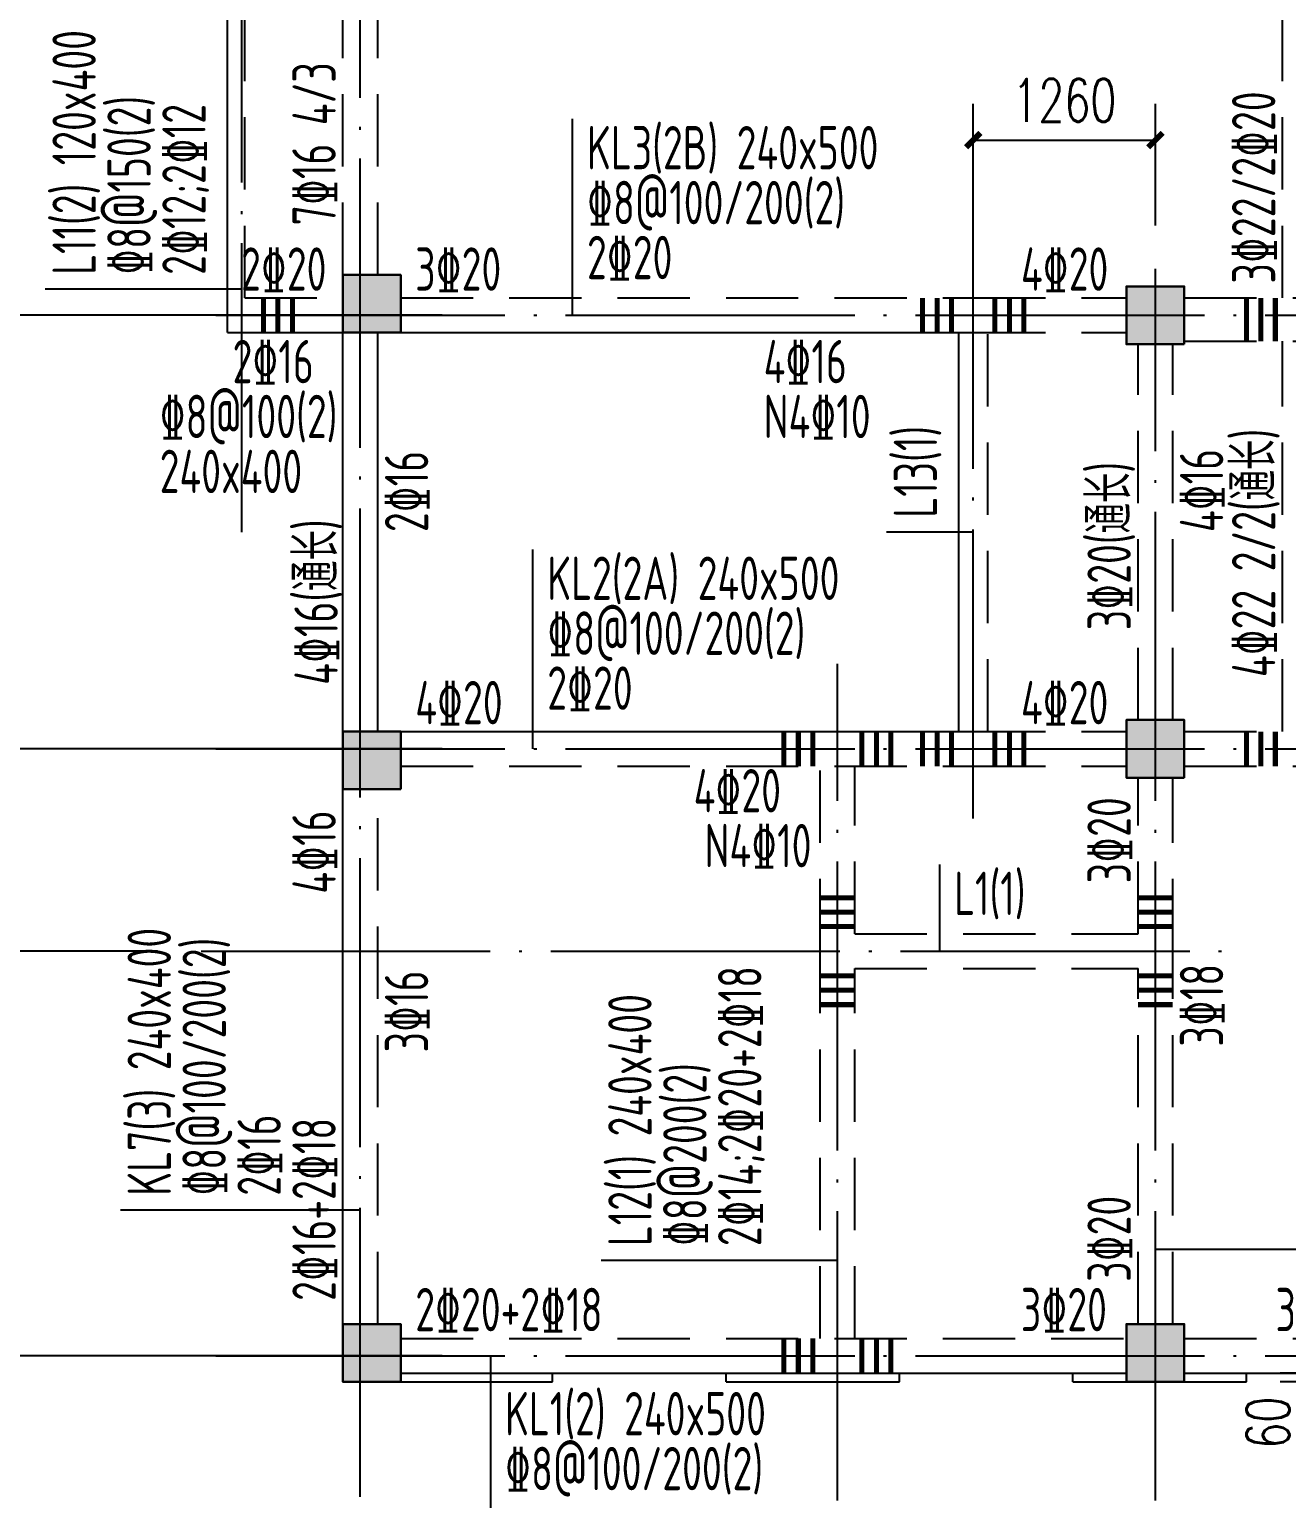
# Model space of a CAD drawing. Extents: x 1051052 to 1482120, y -981644 to -673261.
# Drawn here: x 1166510 to 1175207, y -972872 to -962706 of the extents above; entities that cross this region are included whole.
import ezdxf
from ezdxf.enums import TextEntityAlignment as Align

# ---------------------------------------------------------------- set-up
doc = ezdxf.new("R2010")
doc.units = 0
doc.header["$LTSCALE"] = 1000
doc.header["$MEASUREMENT"] = 0
doc.linetypes.add('DOTE', pattern=[2.42, 2, -0.2, 0.02, -0.2])
doc.linetypes.add('线型3', pattern=[750, 500, -250])
for name, color, linetype in [('AXIS', 3, 'Continuous'), ('DOTE', 1, 'DOTE'), ('PUB_DIM', 3, 'Continuous')]:
    doc.layers.add(name, color=color, linetype=linetype)
for name, color, linetype, lineweight in [('BEAM', 4, 'Continuous', 25), ('BEAM-DASH', 4, '线型3', 25), ('BEAM-JZ-H', 2, 'Continuous', 25), ('BEAM-JZ-NUM-H', 6, 'Continuous', 25), ('BEAM-JZ-NUM-V', 6, 'Continuous', 25), ('BEAM-JZ-V', 2, 'Continuous', 25), ('BEAM-REINGJ', 1, 'Continuous', 50), ('BEAM-YW-H', 7, 'Continuous', 25), ('BEAM-YW-V', 7, 'Continuous', 25), ('COLU', 2, 'Continuous', 30)]:
    doc.layers.add(name, color=color, linetype=linetype, lineweight=lineweight)
doc.layers.add('COLU-HATCH', color=7, linetype='Continuous', lineweight=25, true_color=0x5b5b5b)
doc.styles.add('_TCH_DIM_T3', font='SIMPLEX', dxfattribs={"width": 0.705882, "bigfont": 'GBCBIG'})
doc.styles.add('TSSD_Dimension', font='Tssdeng.shx', dxfattribs={"width": 0.7, "bigfont": 'Hztxt.shx'})
doc.dimstyles.new('_TCH_ARCH&&100', dxfattribs={"dimtxt": 297.5, "dimasz": 100, "dimexe": 250, "dimexo": 300, "dimgap": 126.25, "dimtad": 1, "dimdec": 0, "dimzin": 0, "dimdsep": 46, "dimtxsty": '_TCH_DIM_T3', "dimblk": 'ARCHTICK', "dimcen": 0.09, "dimclrt": 7, "dimazin": 2, "dimtfac": 1, "dimtdec": 0, "dimtix": 1, "dimtmove": 2, "dimatfit": 3, "dimfxl": 0, "dimtolj": 1, "dimtzin": 0, "dimarcsym": 0})

# ---------------------------------------------------------------- blocks, each defined once
blk = doc.blocks.new('_ArchTick')
at = {"color": 0, "linetype": 'ByBlock', "const_width": 0.4}
blk.add_lwpolyline([(-0.5, -0.5), (0.5, 0.5)], dxfattribs=at)
blk = doc.blocks.new('*D174')
at = {"layer": 'AXIS', "color": 0, "lineweight": -2, "transparency": 16777216}
for p, q in [((1167777, -964684), (1166027, -964684)), ((1166277, -967684), (1166277, -964684)), ((1167777, -967684), (1166027, -967684))]:
    blk.add_line(p, q, dxfattribs=at)
at = {"layer": 'Defpoints', "color": 0, "transparency": 16777216}
for p in [(1166277, -964684), (1168777, -964684), (1168777, -967684)]:
    blk.add_point(p, dxfattribs=at)
at = {"layer": 'AXIS', "color": 0, "lineweight": -2, "transparency": 16777216, "xscale": 100, "yscale": 100, "zscale": 100}
for p, rotation in [((1166277, -964684), 90), ((1166277, -967684), 270)]:
    blk.add_blockref('_ArchTick', p, dxfattribs=dict(at, rotation=rotation))
at = {"layer": 'AXIS', "color": 7, "transparency": 16777216, "insert": (1166002, -966184), "char_height": 297.5, "attachment_point": 5, "rotation": 90, "style": '_TCH_DIM_T3'}
blk.add_mtext('\\A1;3000', dxfattribs=at)
blk = doc.blocks.new('*D175')
at = {"layer": 'AXIS', "color": 0, "lineweight": -2, "transparency": 16777216}
for p, q in [((1167777, -961084), (1166027, -961084)), ((1166277, -964684), (1166277, -961084)), ((1167777, -964684), (1166027, -964684))]:
    blk.add_line(p, q, dxfattribs=at)
at = {"layer": 'Defpoints', "color": 0, "transparency": 16777216}
for p in [(1166277, -961084), (1168777, -961084), (1168777, -964684)]:
    blk.add_point(p, dxfattribs=at)
at = {"layer": 'AXIS', "color": 0, "lineweight": -2, "transparency": 16777216, "xscale": 100, "yscale": 100, "zscale": 100}
for p, rotation in [((1166277, -961084), 90), ((1166277, -964684), 270)]:
    blk.add_blockref('_ArchTick', p, dxfattribs=dict(at, rotation=rotation))
at = {"layer": 'AXIS', "color": 7, "transparency": 16777216, "insert": (1166002, -962884), "char_height": 297.5, "attachment_point": 5, "rotation": 90, "style": '_TCH_DIM_T3'}
blk.add_mtext('\\A1;3600', dxfattribs=at)
blk = doc.blocks.new('*D179')
at = {"layer": 'AXIS', "color": 0, "lineweight": -2, "transparency": 16777216}
for p, q in [((1167153, -946484), (1165403, -946484)), ((1165653, -971884), (1165653, -946484)), ((1167153, -971884), (1165403, -971884))]:
    blk.add_line(p, q, dxfattribs=at)
at = {"layer": 'Defpoints', "color": 0, "transparency": 16777216}
for p in [(1165653, -946484), (1168800, -946484), (1168800, -971884)]:
    blk.add_point(p, dxfattribs=at)
at = {"layer": 'AXIS', "color": 0, "lineweight": -2, "transparency": 16777216, "xscale": 100, "yscale": 100, "zscale": 100}
for p, rotation in [((1165653, -946484), 90), ((1165653, -971884), 270)]:
    blk.add_blockref('_ArchTick', p, dxfattribs=dict(at, rotation=rotation))
at = {"layer": 'AXIS', "color": 7, "transparency": 16777216, "insert": (1165378, -959184), "char_height": 297.5, "attachment_point": 5, "rotation": 90, "style": '_TCH_DIM_T3'}
blk.add_mtext('\\A1;25400', dxfattribs=at)
blk = doc.blocks.new('*D215')
at = {"layer": 'AXIS', "color": 0, "lineweight": -2, "transparency": 16777216}
for p, q in [((1167777, -967684), (1166027, -967684)), ((1166277, -967684), (1166277, -969084)), ((1167397, -969084), (1166027, -969084))]:
    blk.add_line(p, q, dxfattribs=at)
at = {"layer": 'Defpoints', "color": 0, "transparency": 16777216}
for p in [(1168777, -967684), (1166277, -969084), (1167697, -969084)]:
    blk.add_point(p, dxfattribs=at)
at = {"layer": 'AXIS', "color": 0, "lineweight": -2, "transparency": 16777216, "xscale": 100, "yscale": 100, "zscale": 100}
for p, rotation in [((1166277, -967684), 90), ((1166277, -969084), 270)]:
    blk.add_blockref('_ArchTick', p, dxfattribs=dict(at, rotation=rotation))
at = {"layer": 'AXIS', "color": 7, "transparency": 16777216, "insert": (1166002, -968384), "char_height": 297.5, "attachment_point": 5, "rotation": 90, "style": '_TCH_DIM_T3'}
blk.add_mtext('\\A1;1400', dxfattribs=at)
blk = doc.blocks.new('*D216')
at = {"layer": 'AXIS', "color": 0, "lineweight": -2, "transparency": 16777216}
for p, q in [((1167397, -969084), (1166027, -969084)), ((1166277, -969084), (1166277, -971884)), ((1167359, -971884), (1166027, -971884))]:
    blk.add_line(p, q, dxfattribs=at)
at = {"layer": 'Defpoints', "color": 0, "transparency": 16777216}
for p in [(1167697, -969084), (1166277, -971884), (1167659, -971884)]:
    blk.add_point(p, dxfattribs=at)
at = {"layer": 'AXIS', "color": 0, "lineweight": -2, "transparency": 16777216, "xscale": 100, "yscale": 100, "zscale": 100}
for p, rotation in [((1166277, -969084), 90), ((1166277, -971884), 270)]:
    blk.add_blockref('_ArchTick', p, dxfattribs=dict(at, rotation=rotation))
at = {"layer": 'AXIS', "color": 7, "transparency": 16777216, "insert": (1166002, -970484), "char_height": 297.5, "attachment_point": 5, "rotation": 90, "style": '_TCH_DIM_T3'}
blk.add_mtext('\\A1;2800', dxfattribs=at)
blk = doc.blocks.new('*D895')
at = {"layer": 'Defpoints', "color": 0, "transparency": 16777216}
for p in [(6734, 60), (7450, 60), (7450, 0)]:
    blk.add_point(p, dxfattribs=at)
at = {"layer": 'PUB_DIM', "color": 0, "lineweight": -2, "transparency": 16777216}
for p, q in [((6734, 60), (6734, 160)), ((7150, 60), (6484, 60)), ((6734, 0), (6734, 60)), ((7150, 0), (6484, 0)), ((6734, 0), (6734, -100))]:
    blk.add_line(p, q, dxfattribs=at)
at = {"layer": 'PUB_DIM', "color": 0, "lineweight": -2, "transparency": 16777216, "xscale": 100, "yscale": 100, "zscale": 100}
for p, rotation in [((6734, 60), 270), ((6734, 0), 90)]:
    blk.add_blockref('_ArchTick', p, dxfattribs=dict(at, rotation=rotation))
at = {"layer": 'PUB_DIM', "color": 7, "transparency": 16777216, "insert": (6399, -283), "char_height": 297.5, "attachment_point": 5, "rotation": 90, "style": '_TCH_DIM_T3'}
blk.add_mtext('\\A1;60', dxfattribs=at)
blk = doc.blocks.new('*D897')
at = {"layer": 'Defpoints', "color": 0, "transparency": 16777216}
for p in [(6734, 60), (7450, 60), (7450, 0)]:
    blk.add_point(p, dxfattribs=at)
at = {"layer": 'PUB_DIM', "color": 0, "lineweight": -2, "transparency": 16777216}
for p, q in [((6734, 60), (6734, 160)), ((7150, 60), (6484, 60)), ((6734, 0), (6734, 60)), ((7150, 0), (6484, 0)), ((6734, 0), (6734, -100))]:
    blk.add_line(p, q, dxfattribs=at)
at = {"layer": 'PUB_DIM', "color": 0, "lineweight": -2, "transparency": 16777216, "xscale": 100, "yscale": 100, "zscale": 100}
for p, rotation in [((6734, 60), 270), ((6734, 0), 90)]:
    blk.add_blockref('_ArchTick', p, dxfattribs=dict(at, rotation=rotation))
at = {"layer": 'PUB_DIM', "color": 7, "transparency": 16777216, "insert": (6399, -283), "char_height": 297.5, "attachment_point": 5, "rotation": 90, "style": '_TCH_DIM_T3'}
blk.add_mtext('\\A1;60', dxfattribs=at)
blk = doc.blocks.new('*D899')
at = {"layer": 'Defpoints', "color": 0, "transparency": 16777216}
for p in [(6734, 60), (7450, 60), (7450, 0)]:
    blk.add_point(p, dxfattribs=at)
at = {"layer": 'PUB_DIM', "color": 0, "lineweight": -2, "transparency": 16777216}
for p, q in [((6734, 60), (6734, 160)), ((7150, 60), (6484, 60)), ((6734, 0), (6734, 60)), ((7150, 0), (6484, 0)), ((6734, 0), (6734, -100))]:
    blk.add_line(p, q, dxfattribs=at)
at = {"layer": 'PUB_DIM', "color": 0, "lineweight": -2, "transparency": 16777216, "xscale": 100, "yscale": 100, "zscale": 100}
for p, rotation in [((6734, 60), 270), ((6734, 0), 90)]:
    blk.add_blockref('_ArchTick', p, dxfattribs=dict(at, rotation=rotation))
at = {"layer": 'PUB_DIM', "color": 7, "transparency": 16777216, "insert": (6399, -283), "char_height": 297.5, "attachment_point": 5, "rotation": 90, "style": '_TCH_DIM_T3'}
blk.add_mtext('\\A1;60', dxfattribs=at)
blk = doc.blocks.new('*D901')
at = {"layer": 'Defpoints', "color": 0, "transparency": 16777216}
for p in [(6734, 60), (7450, 60), (7450, 0)]:
    blk.add_point(p, dxfattribs=at)
at = {"layer": 'PUB_DIM', "color": 0, "lineweight": -2, "transparency": 16777216}
for p, q in [((6734, 60), (6734, 160)), ((7150, 60), (6484, 60)), ((6734, 0), (6734, 60)), ((7150, 0), (6484, 0)), ((6734, 0), (6734, -100))]:
    blk.add_line(p, q, dxfattribs=at)
at = {"layer": 'PUB_DIM', "color": 0, "lineweight": -2, "transparency": 16777216, "xscale": 100, "yscale": 100, "zscale": 100}
for p, rotation in [((6734, 60), 270), ((6734, 0), 90)]:
    blk.add_blockref('_ArchTick', p, dxfattribs=dict(at, rotation=rotation))
at = {"layer": 'PUB_DIM', "color": 7, "transparency": 16777216, "insert": (6399, -283), "char_height": 297.5, "attachment_point": 5, "rotation": 90, "style": '_TCH_DIM_T3'}
blk.add_mtext('\\A1;60', dxfattribs=at)
blk = doc.blocks.new('*D903')
at = {"layer": 'Defpoints', "color": 0, "transparency": 16777216}
for p in [(6734, 60), (7450, 60), (7450, 0)]:
    blk.add_point(p, dxfattribs=at)
at = {"layer": 'PUB_DIM', "color": 0, "lineweight": -2, "transparency": 16777216}
for p, q in [((6734, 60), (6734, 160)), ((7150, 60), (6484, 60)), ((6734, 0), (6734, 60)), ((7150, 0), (6484, 0)), ((6734, 0), (6734, -100))]:
    blk.add_line(p, q, dxfattribs=at)
at = {"layer": 'PUB_DIM', "color": 0, "lineweight": -2, "transparency": 16777216, "xscale": 100, "yscale": 100, "zscale": 100}
for p, rotation in [((6734, 60), 270), ((6734, 0), 90)]:
    blk.add_blockref('_ArchTick', p, dxfattribs=dict(at, rotation=rotation))
at = {"layer": 'PUB_DIM', "color": 7, "transparency": 16777216, "insert": (6399, -283), "char_height": 297.5, "attachment_point": 5, "rotation": 90, "style": '_TCH_DIM_T3'}
blk.add_mtext('\\A1;60', dxfattribs=at)
blk = doc.blocks.new('*D905')
at = {"layer": 'Defpoints', "color": 0, "transparency": 16777216}
for p in [(6734, 60), (7450, 60), (7450, 0)]:
    blk.add_point(p, dxfattribs=at)
at = {"layer": 'PUB_DIM', "color": 0, "lineweight": -2, "transparency": 16777216}
for p, q in [((6734, 60), (6734, 160)), ((7150, 60), (6484, 60)), ((6734, 0), (6734, 60)), ((7150, 0), (6484, 0)), ((6734, 0), (6734, -100))]:
    blk.add_line(p, q, dxfattribs=at)
at = {"layer": 'PUB_DIM', "color": 0, "lineweight": -2, "transparency": 16777216, "xscale": 100, "yscale": 100, "zscale": 100}
for p, rotation in [((6734, 60), 270), ((6734, 0), 90)]:
    blk.add_blockref('_ArchTick', p, dxfattribs=dict(at, rotation=rotation))
at = {"layer": 'PUB_DIM', "color": 7, "transparency": 16777216, "insert": (6399, -283), "char_height": 297.5, "attachment_point": 5, "rotation": 90, "style": '_TCH_DIM_T3'}
blk.add_mtext('\\A1;60', dxfattribs=at)
blk = doc.blocks.new('*D1372')
at = {"layer": 'Defpoints', "color": 0, "transparency": 16777216}
for p in [(6734, 60), (7450, 60), (7450, 0)]:
    blk.add_point(p, dxfattribs=at)
at = {"layer": 'PUB_DIM', "color": 0, "lineweight": -2, "transparency": 16777216}
for p, q in [((6734, 60), (6734, 160)), ((7150, 60), (6484, 60)), ((6734, 0), (6734, 60)), ((7150, 0), (6484, 0)), ((6734, 0), (6734, -100))]:
    blk.add_line(p, q, dxfattribs=at)
at = {"layer": 'PUB_DIM', "color": 0, "lineweight": -2, "transparency": 16777216, "xscale": 100, "yscale": 100, "zscale": 100}
for p, rotation in [((6734, 60), 270), ((6734, 0), 90)]:
    blk.add_blockref('_ArchTick', p, dxfattribs=dict(at, rotation=rotation))
at = {"layer": 'PUB_DIM', "color": 7, "transparency": 16777216, "insert": (6399, -283), "char_height": 297.5, "attachment_point": 5, "rotation": 90, "style": '_TCH_DIM_T3'}
blk.add_mtext('\\A1;60', dxfattribs=at)
blk = doc.blocks.new('*D1364')
at = {"layer": 'Defpoints', "color": 0, "transparency": 16777216}
for p in [(1174300, -963472), (1173040, -964363), (1174300, -964363)]:
    blk.add_point(p, dxfattribs=at)
at = {"layer": 'PUB_DIM', "color": 0, "lineweight": -2, "transparency": 16777216}
for p, q in [((1173040, -964063), (1173040, -963222)), ((1174300, -964063), (1174300, -963222)), ((1173040, -963472), (1174300, -963472))]:
    blk.add_line(p, q, dxfattribs=at)
at = {"layer": 'PUB_DIM', "color": 0, "lineweight": -2, "transparency": 16777216, "xscale": 100, "yscale": 100, "zscale": 100, "rotation": 180}
blk.add_blockref('_ArchTick', (1173040, -963472), dxfattribs=at)
at = {"layer": 'PUB_DIM', "color": 0, "lineweight": -2, "transparency": 16777216, "xscale": 100, "yscale": 100, "zscale": 100}
blk.add_blockref('_ArchTick', (1174300, -963472), dxfattribs=at)
at = {"layer": 'PUB_DIM', "color": 7, "transparency": 16777216, "insert": (1173670, -963197), "char_height": 297.5, "attachment_point": 5, "style": '_TCH_DIM_T3'}
blk.add_mtext('\\A1;1260', dxfattribs=at)
blk = doc.blocks.new('XT')
at = {"layer": 'BEAM'}
for p, q in [((0, 0), (1450, 0)), ((1450, 0), (1450, 60)), ((2650, 0), (2650, 60)), ((2650, 0), (3850, 0)), ((3850, 0), (3850, 60)), ((5050, 0), (5050, 60)), ((5050, 0), (6250, 0)), ((6250, 0), (6250, 60))]:
    blk.add_line(p, q, dxfattribs=at)
at = {"layer": 'PUB_DIM'}
for picture, dimtype in [('*D895', 129), ('*D897', 129), ('*D899', 129), ('*D901', 129), ('*D903', 129), ('*D905', 129), ('*D1372', 161)]:
    dim = blk.add_linear_dim(base=(6733.9, 60), p1=(7450, 0), p2=(7450, 60), angle=90, dimstyle='_TCH_ARCH&&100', dxfattribs=at)
    dim.commit()
    dim.dimension.update_dxf_attribs({"geometry": picture, "text_midpoint": (6399.4, -282.6), "dimtype": dimtype})

msp = doc.modelspace()

# ---------------------------------------------------------------- hatches: boundary and pattern name
at = {"layer": 'COLU-HATCH', "transparency": 33554687}
for points in [[(1169079.508, -964804.341), (1169079.508, -964404.341), (1168679.508, -964404.341), (1168679.508, -964804.341)], [(1174499.508, -964884.341), (1174499.508, -964484.341), (1174099.508, -964484.341), (1174099.508, -964884.341)], [(1174499.508, -967884.341), (1174499.508, -967484.341), (1174099.508, -967484.341), (1174099.508, -967884.341)], [(1169079.508, -967964.341), (1169079.508, -967564.341), (1168679.508, -967564.341), (1168679.508, -967964.341)], [(1169079.508, -972064.341), (1169079.508, -971664.341), (1168679.508, -971664.341), (1168679.508, -972064.341)], [(1174499.508, -972064.341), (1174499.508, -971664.341), (1174099.508, -971664.341), (1174099.508, -972064.341)]]:
    msp.add_hatch(color=256, dxfattribs=at).paths.add_polyline_path(points, flags=0)

# ---------------------------------------------------------------- linework, layer by layer
at = {"layer": 'AXIS'}
for p, q in [((1169364.955, -964684.341), (1165364.955, -964684.341)), ((1169364.955, -967684.341), (1165364.955, -967684.341)), ((1169364.955, -971884.341), (1165364.955, -971884.341))]:
    msp.add_line(p, q, dxfattribs=at)
at = {"layer": 'BEAM'}
for p, q in [((1167879.508, -964804.341), (1167879.508, -961084.341)), ((1167879.508, -964804.341), (1168679.508, -964804.341)), ((1168679.508, -967564.341), (1168679.508, -964804.341)), ((1168919.508, -967564.341), (1168919.508, -964804.341)), ((1169079.508, -964804.341), (1173039.508, -964804.341)), ((1172939.508, -967564.341), (1172939.508, -964804.341)), ((1169079.508, -967564.341), (1173039.508, -967564.341)), ((1168679.508, -971664.341), (1168679.508, -967964.341)), ((1169079.508, -972004.341), (1174099.508, -972004.341)), ((1174499.508, -972004.341), (1177179.508, -972004.341))]:
    msp.add_line(p, q, dxfattribs=at)
at = {"layer": 'BEAM-DASH', "ltscale": 0.001}
for p, q in [((1168679.508, -964404.341), (1168679.508, -957764.341)), ((1168919.508, -964404.341), (1168919.508, -957764.341)), ((1167999.508, -964564.341), (1167999.508, -961204.341)), ((1175179.508, -964564.341), (1175179.508, -961204.341)), ((1167999.508, -964564.341), (1168679.508, -964564.341)), ((1169079.508, -964564.341), (1173039.508, -964564.341)), ((1173039.508, -964564.341), (1174099.508, -964564.341)), ((1174499.508, -964564.341), (1177279.508, -964564.341)), ((1173039.508, -964804.341), (1174099.508, -964804.341)), ((1173139.508, -967564.341), (1173139.508, -964804.341)), ((1174179.508, -967484.341), (1174179.508, -964884.341)), ((1174419.508, -967484.341), (1174419.508, -964884.341)), ((1174499.508, -964864.341), (1177279.508, -964864.341)), ((1175179.508, -967564.341), (1175179.508, -964864.341)), ((1173039.508, -967564.341), (1174099.508, -967564.341)), ((1174499.508, -967564.341), (1175179.508, -967564.341)), ((1169079.508, -967804.341), (1173039.508, -967804.341)), ((1171979.508, -969084.341), (1171979.508, -967804.341)), ((1172219.508, -968964.341), (1172219.508, -967804.341)), ((1173039.508, -967804.341), (1174099.508, -967804.341)), ((1174499.508, -967804.341), (1175299.508, -967804.341)), ((1174179.508, -968964.341), (1174179.508, -967884.341)), ((1174419.508, -969084.341), (1174419.508, -967884.341)), ((1168919.508, -971664.341), (1168919.508, -967964.341)), ((1172219.508, -968964.341), (1174179.508, -968964.341)), ((1171979.508, -971764.341), (1171979.508, -969084.341)), ((1174419.508, -971664.341), (1174419.508, -969084.341)), ((1172219.508, -971764.341), (1172219.508, -969204.341)), ((1172219.508, -969204.341), (1174179.508, -969204.341)), ((1174179.508, -971664.341), (1174179.508, -969204.341)), ((1169079.508, -971764.341), (1174099.508, -971764.341)), ((1174499.508, -971764.341), (1177179.508, -971764.341))]:
    msp.add_line(p, q, dxfattribs=at)
at = {"layer": 'BEAM-JZ-H'}
for p, q in [((1170267.508, -964684.341), (1170267.508, -963324.341)), ((1169992.52, -967684.341), (1169992.52, -966303.972)), ((1172807.508, -969084.341), (1172807.508, -968484.341)), ((1169700.704, -971884.341), (1169700.704, -973624.341))]:
    msp.add_line(p, q, dxfattribs=at)
at = {"layer": 'BEAM-JZ-V'}
for p, q in [((1167979.508, -964504.341), (1166619.508, -964504.341)), ((1173039.508, -966184.341), (1172439.508, -966184.341)), ((1168799.508, -970876.341), (1167139.508, -970876.341)), ((1174299.508, -971146.841), (1176847.657, -971146.841)), ((1172099.508, -971225.144), (1170464.52, -971225.144))]:
    msp.add_line(p, q, dxfattribs=at)
at = {"layer": 'BEAM-REINGJ', "const_width": 35}
for points in [[(1168129.508, -964564.341), (1168129.508, -964804.341)], [(1168229.508, -964564.341), (1168229.508, -964804.341)], [(1168329.508, -964564.341), (1168329.508, -964804.341)], [(1172689.508, -964564.341), (1172689.508, -964804.341)], [(1172789.508, -964564.341), (1172789.508, -964804.341)], [(1172889.508, -964564.341), (1172889.508, -964804.341)], [(1173189.508, -964564.341), (1173189.508, -964804.341)], [(1173289.508, -964564.341), (1173289.508, -964804.341)], [(1173389.508, -964564.341), (1173389.508, -964804.341)], [(1174929.508, -964564.341), (1174929.508, -964864.341)], [(1175029.508, -964564.341), (1175029.508, -964864.341)], [(1175129.508, -964564.341), (1175129.508, -964864.341)], [(1171729.508, -967564.341), (1171729.508, -967804.341)], [(1171829.508, -967564.341), (1171829.508, -967804.341)], [(1171929.508, -967564.341), (1171929.508, -967804.341)], [(1172269.508, -967564.341), (1172269.508, -967804.341)], [(1172369.508, -967564.341), (1172369.508, -967804.341)], [(1172469.508, -967564.341), (1172469.508, -967804.341)], [(1172689.508, -967564.341), (1172689.508, -967804.341)], [(1172789.508, -967564.341), (1172789.508, -967804.341)], [(1172889.508, -967564.341), (1172889.508, -967804.341)], [(1173189.508, -967564.341), (1173189.508, -967804.341)], [(1173289.508, -967564.341), (1173289.508, -967804.341)], [(1173389.508, -967564.341), (1173389.508, -967804.341)], [(1174929.508, -967564.341), (1174929.508, -967804.341)], [(1175029.508, -967564.341), (1175029.508, -967804.341)], [(1175129.508, -967564.341), (1175129.508, -967804.341)], [(1171979.508, -968714.341), (1172219.508, -968714.341)], [(1174179.508, -968714.341), (1174419.508, -968714.341)], [(1171979.508, -968814.341), (1172219.508, -968814.341)], [(1174179.508, -968814.341), (1174419.508, -968814.341)], [(1171979.508, -968914.341), (1172219.508, -968914.341)], [(1174179.508, -968914.341), (1174419.508, -968914.341)], [(1171979.508, -969254.341), (1172219.508, -969254.341)], [(1174179.508, -969254.341), (1174419.508, -969254.341)], [(1171979.508, -969354.341), (1172219.508, -969354.341)], [(1174179.508, -969354.341), (1174419.508, -969354.341)], [(1171979.508, -969454.341), (1172219.508, -969454.341)], [(1174179.508, -969454.341), (1174419.508, -969454.341)], [(1171729.508, -971764.341), (1171729.508, -972004.341)], [(1171829.508, -971764.341), (1171829.508, -972004.341)], [(1171929.508, -971764.341), (1171929.508, -972004.341)], [(1172269.508, -971764.341), (1172269.508, -972004.341)], [(1172369.508, -971764.341), (1172369.508, -972004.341)], [(1172469.508, -971764.341), (1172469.508, -972004.341)]]:
    msp.add_lwpolyline(points, dxfattribs=at)
at = {"layer": 'COLU'}
for points in [[(1169079.508, -964804.341), (1169079.508, -964404.341), (1168679.508, -964404.341), (1168679.508, -964804.341)], [(1174499.508, -964884.341), (1174499.508, -964484.341), (1174099.508, -964484.341), (1174099.508, -964884.341)], [(1174499.508, -967884.341), (1174499.508, -967484.341), (1174099.508, -967484.341), (1174099.508, -967884.341)], [(1169079.508, -967964.341), (1169079.508, -967564.341), (1168679.508, -967564.341), (1168679.508, -967964.341)], [(1169079.508, -972064.341), (1169079.508, -971664.341), (1168679.508, -971664.341), (1168679.508, -972064.341)], [(1174499.508, -972064.341), (1174499.508, -971664.341), (1174099.508, -971664.341), (1174099.508, -972064.341)]]:
    msp.add_lwpolyline(points, close=True, dxfattribs=at)
at = {"layer": 'DOTE'}
for p, q in [((1167979.508, -966184.341), (1167979.508, -945280.55)), ((1168799.508, -972860.341), (1168799.508, -945460.341)), ((1173039.508, -968166.133), (1173039.508, -963548.799)), ((1174299.508, -972884.341), (1174299.508, -964363.448)), ((1167799.508, -964684.341), (1178372.932, -964684.341)), ((1172099.508, -972884.341), (1172099.508, -967095.011)), ((1167799.508, -967684.341), (1178372.932, -967684.341)), ((1167697.312, -969084.341), (1174921.8, -969084.341)), ((1167799.508, -971884.341), (1178372.932, -971884.341))]:
    msp.add_line(p, q, dxfattribs=at)

# ---------------------------------------------------------------- block references
at = {"layer": 'AXIS'}
msp.add_blockref('XT', (1168679.508, -972064.341), dxfattribs=at)

# ---------------------------------------------------------------- texts
at = {"layer": 'BEAM-JZ-H', "style": 'TSSD_Dimension', "width": 0.7}
for s, p in [('%%1328@100/200(2)', (1170367.508, -964054.341)), ('2%%13220', (1170367.508, -964434.341)), ('%%1328@100/200(2)', (1170092.52, -967033.972)), ('2%%13220', (1170092.52, -967413.972)), ('%%1328@100/200(2)', (1169800.704, -972814.341))]:
    msp.add_text(s, height=300, dxfattribs=at).set_placement(p)
at = {"layer": 'BEAM-JZ-NUM-H', "style": 'TSSD_Dimension', "width": 0.7}
for s, p in [('KL3(2B) 240x500', (1170367.508, -963674.341)), ('KL2(2A) 240x500', (1170092.52, -966653.972)), ('L1(1)', (1172907.508, -968834.341)), ('KL1(2) 240x500', (1169800.704, -972434.341))]:
    msp.add_text(s, height=300, dxfattribs=at).set_placement(p)
at = {"layer": 'BEAM-JZ-NUM-V', "style": 'TSSD_Dimension', "width": 0.7}
for s, p in [('L11(2) 120x400', (1166969.508, -964404.341)), ('L13(1)', (1172789.508, -966084.341)), ('KL7(3) 240x400', (1167489.508, -970776.341)), ('L12(1) 240x400', (1170814.52, -971125.144))]:
    msp.add_text(s, height=300, rotation=90, dxfattribs=at).set_placement(p)
at = {"layer": 'BEAM-JZ-V', "style": 'TSSD_Dimension', "width": 0.7}
for s, p in [('%%1328@150(2)', (1167349.508, -964404.341)), ('2%%13212;2%%13212', (1167729.508, -964404.341)), ('%%1328@100/200(2)', (1167869.508, -970776.341)), ('2%%13214;2%%13220+2%%13218', (1171574.52, -971125.144)), ('%%1328@200(2)', (1171194.52, -971125.144)), ('2%%13216', (1168249.508, -970776.341))]:
    msp.add_text(s, height=300, rotation=90, dxfattribs=at).set_placement(p)
at = {"layer": 'BEAM-YW-H', "style": 'TSSD_Dimension', "width": 0.7}
for s, p in [('2%%13220', (1167974.508, -964514.341)), ('3%%13220', (1169179.508, -964514.341)), ('4%%13220', (1173369.508, -964514.341)), ('4%%13220', (1169179.508, -967514.341)), ('4%%13220', (1173369.508, -967514.341)), ('3%%13220(通长)', (1175131.047, -971714.341)), ('2%%13220+2%%13218', (1169179.508, -971714.341)), ('3%%13220', (1173369.508, -971714.341))]:
    msp.add_text(s, height=300, dxfattribs=at).set_placement(p)
for s, p in [('2%%13216', (1167915.663, -964854.341)), ('4%%13216', (1171589.508, -964854.341)), ('%%1328@100(2)', (1167411.243, -965234.341)), ('N4%%13210', (1171589.508, -965234.341)), ('240x400', (1167411.243, -965614.341)), ('4%%13220', (1171105.239, -967823.789)), ('N4%%13210', (1171180.595, -968203.789))]:
    msp.add_text(s, height=300, dxfattribs=at).set_placement(p, align=Align.TOP_LEFT)
at = {"layer": 'BEAM-YW-V', "style": 'TSSD_Dimension', "width": 0.7}
for s, p in [('7%%13216 4/3', (1168629.508, -964061.976)), ('3%%13222/2%%13220', (1175129.508, -964464.341)), ('4%%13222 2/2(通长)', (1175129.508, -967188.024)), ('3%%13220(通长)', (1174129.508, -966862.803)), ('4%%13216(通长)', (1168643.531, -967241.426)), ('3%%13220', (1174129.508, -968614.341)), ('4%%13216', (1168629.508, -968686.264)), ('2%%13216+2%%13218', (1168629.508, -971504.341)), ('3%%13220', (1174129.508, -971371.701))]:
    msp.add_text(s, height=300, rotation=90, dxfattribs=at).set_placement(p)
for s, p in [('2%%13216', (1168969.508, -966184.341)), ('4%%13216', (1174469.508, -966184.341)), ('3%%13216', (1168969.508, -969784.341)), ('3%%13218', (1174469.508, -969744.341))]:
    msp.add_text(s, height=300, rotation=90, dxfattribs=at).set_placement(p, align=Align.TOP_LEFT)

# ---------------------------------------------------------------- dimensions: what is measured, and where the dimension line sits
at = {"layer": 'AXIS'}
for p1, p2, distance, picture, middle in [((1168799.508, -971884.341), (1168799.508, -946484.341), 3146.899, '*D179', (1165377.609, -959184.341)), ((1168777.447, -964684.341), (1168777.447, -961084.341), 2500, '*D175', (1166002.447, -962884.341)), ((1168777.447, -967684.341), (1168777.447, -964684.341), 2500, '*D174', (1166002.447, -966184.341))]:
    dim = msp.add_aligned_dim(p1=p1, p2=p2, distance=distance, dimstyle='_TCH_ARCH&&100', dxfattribs=at)
    dim.commit()
    dim.dimension.update_dxf_attribs({"geometry": picture, "text_midpoint": middle})
for base, p1, p2, picture, middle in [((1166277.447, -969084.341), (1168777.447, -967684.341), (1167697.312, -969084.341), '*D215', (1166002.447, -968384.341)), ((1166277.447, -971884.341), (1167697.312, -969084.341), (1167659.282, -971884.341), '*D216', (1166002.447, -970484.341))]:
    dim = msp.add_linear_dim(base=base, p1=p1, p2=p2, angle=270, dimstyle='_TCH_ARCH&&100', dxfattribs=at)
    dim.commit()
    dim.dimension.update_dxf_attribs({"geometry": picture, "text_midpoint": middle})
at = {"layer": 'PUB_DIM'}
dim = msp.add_aligned_dim(p1=(1173039.508, -964363.448), p2=(1174299.508, -964363.448), distance=891.083, dimstyle='_TCH_ARCH&&100', dxfattribs=at)
dim.commit()
dim.dimension.update_dxf_attribs({"geometry": '*D1364', "text_midpoint": (1173669.508, -963197.366)})

doc.saveas('drawing.dxf')
